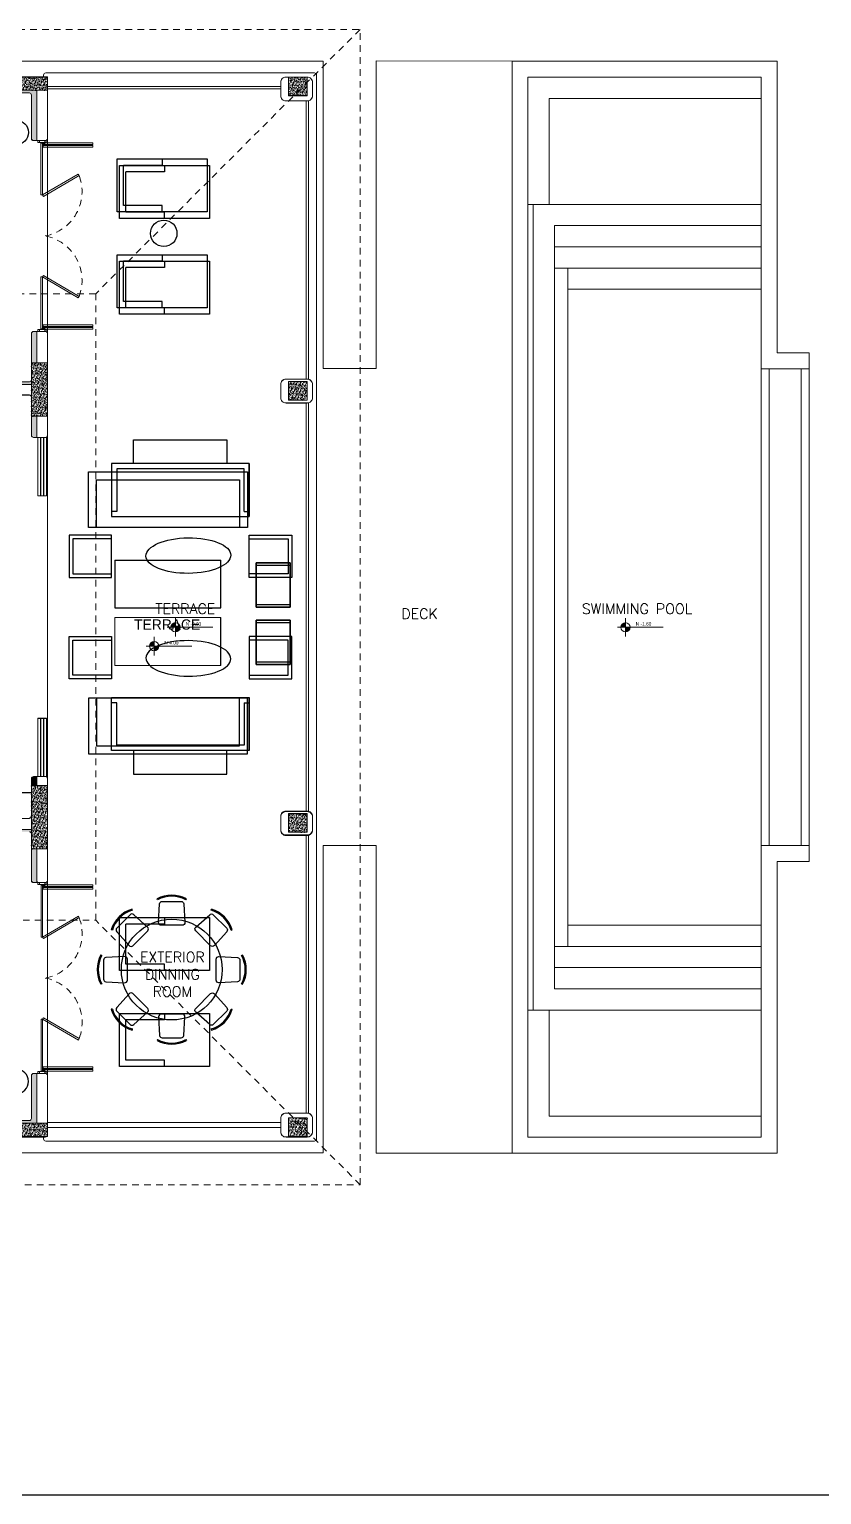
# Model space of a CAD drawing. Header units: metres. Extents: x -232 to 581, y 30 to 789.
# Drawn here: x 238.97 to 253.91, y 374.67 to 402.32 of the extents above; entities that cross this region are included whole.
import ezdxf

# ---------------------------------------------------------------- set-up
doc = ezdxf.new("R2010")
doc.units = ezdxf.units.M
doc.linetypes.add('HIDDEN2', pattern=[0.1875, 0.125, -0.0625])
for name, color, linetype, lineweight in [('01_Mobiliario', 19, 'Continuous', 0), ('A-DOOR', 35, 'Continuous', 5), ('A-WALL', 250, 'Continuous', 20), ('baños', 140, 'Continuous', 0), ('Columnas', 7, 'Continuous', 18), ('muros bajitos', 252, 'Continuous', 5), ('SE-2', 252, 'Continuous', 9), ('textos', 7, 'Continuous', 0)]:
    doc.layers.add(name, color=color, linetype=linetype, lineweight=lineweight)
for name, color, linetype in [('_electricos-Leyenda', 7, 'Continuous'), ('HATCH', 8, 'Continuous'), ('MOBILIARIOS', 252, 'Continuous')]:
    doc.layers.add(name, color=color, linetype=linetype)
doc.layers.add('PISO', color=7, linetype='Continuous', lineweight=5, true_color=0xe6e6e6)
doc.layers.add('Techos 1', color=7, linetype='HIDDEN2', lineweight=9, true_color=0x42391a)
doc.layers.add('pisos', color=253, linetype='Continuous', lineweight=0, transparency=0.1)
doc.layers.add('RELLENO SECCION', color=8, linetype='Continuous', lineweight=0, transparency=0.4)
doc.styles.add('ESC100-2mm', font='arial.ttf', dxfattribs={"height": 0.15})
doc.styles.get("Standard").update_dxf_attribs({"font": 'arial.ttf'})
pattern_1 = [(50, (114.33107, 55.238796), (0.058299094, -0.005100507), [0.006096, -0.067056]), (355, (114.33107, 55.238796), (-0.011277895, 0.06113819), [0.0048768, -0.053644987]), (100.451445, (114.33593, 55.23837), (0.0470212, 0.05603768), [0.005180803, -0.056988878]), (46.1842, (114.33107, 55.25505), (0.086745293, -0.013453545), [0.009144, -0.100584]), (96.63556, (114.3383, 55.25393), (0.07596932, 0.07917636), [0.00777121, -0.085483395]), (351.18415, (114.33107, 55.25505), (0.07596932, 0.07917636), [0.00731519, -0.080467114]), (21, (114.3392, 55.25099), (0.048516605, -0.032724863), [0.006096, -0.067056]), (326, (114.3392, 55.25099), (0.01977665, 0.05894015), [0.0048768, -0.0536448]), (71.451445, (114.34324, 55.24826), (0.068293254, 0.026215286), [0.005180803, -0.05698878]), (37.5, (114.331071, 55.238796), (0.000988353, 0.0270576124), [0, -0.05299456, 0, -0.0544576, 0, -0.053848]), (7.5, (114.33107, 55.238796), (0.021382292, 0.032057784), [0, -0.03104896, 0, -0.05177536, 0, -0.0205232]), (327.5, (114.312946, 55.238796), (0.0433889905, -0.001833198), [0, -0.02032, 0, -0.0633984, 0, -0.0841248]), (317.5, (114.304818, 55.238796), (0.047401338, 0.008136477), [0, -0.026416, 0, -0.04210304, 0, -0.0597408])]
pattern_2 = [(50, (109.59505, -7.243447), (0.058299094, -0.005100507), [0.006096, -0.067056]), (355, (109.59505, -7.24345), (-0.011277895, 0.06113819), [0.0048768, -0.053644987]), (100.451445, (109.59991, -7.24387), (0.0470212, 0.05603768), [0.005180803, -0.056988878]), (46.1842, (109.59505, -7.22719), (0.086745293, -0.013453545), [0.009144, -0.100584]), (96.63556, (109.60228, -7.22831), (0.07596932, 0.07917636), [0.00777121, -0.085483395]), (351.18415, (109.59505, -7.22719), (0.07596932, 0.07917636), [0.00731519, -0.080467114]), (21, (109.60318, -7.231255), (0.048516605, -0.032724863), [0.006096, -0.067056]), (326, (109.60318, -7.231255), (0.01977665, 0.05894015), [0.0048768, -0.0536448]), (71.451445, (109.607223, -7.23398), (0.068293254, 0.026215286), [0.005180803, -0.05698878]), (37.5, (109.595052, -7.243447), (0.000988353, 0.0270576124), [0, -0.05299456, 0, -0.0544576, 0, -0.053848]), (7.5, (109.595052, -7.243447), (0.021382292, 0.032057784), [0, -0.03104896, 0, -0.05177536, 0, -0.0205232]), (327.5, (109.576927, -7.243447), (0.0433889905, -0.001833198), [0, -0.02032, 0, -0.0633984, 0, -0.0841248]), (317.5, (109.5688, -7.243447), (0.047401338, 0.008136477), [0, -0.026416, 0, -0.04210304, 0, -0.0597408])]

# ---------------------------------------------------------------- blocks, each defined once
blk = doc.blocks.new('A$Ca77e88c0')
at = {"layer": 'MOBILIARIOS', "linetype": 'Continuous'}
for p, q in [((0, 1.346), (0.243, 0.761)), ((0.243, 0.76), (0, 1.346))]:
    blk.add_line(p, q, dxfattribs=at)
for points in [[(1.008, 1.422, 0.103931), (0.857, 1.635, 0.481643), (0.668, 1.624, 0.047693), (0.654, 1.599, 0.047693)], [(1.008, 1.422, -0.103931), (1.053, 1.163, -0.481643), (0.912, 1.038, -0.047693), (0.884, 1.046, -0.047693)]]:
    blk.add_lwpolyline(points, format="xyb", dxfattribs=at)
blk.add_circle((0.849, 0.5), 0.23, dxfattribs=at)
for centre, radius, start, end in [((0.1, 1.319), 0.103, 121.9514, 165.0616), ((0.482, 0.53), 0.979, 111.4631, 116.5118), ((0.142, 1.468), 0.0325, 136.3787, 235.7351), ((0.521, 0.874), 0.736, 79.5964, 123.1415), ((0.142, 1.468), 0.0325, 235.6979, 268.7539), ((0.612, 0.667), 0.901, 88.3763, 121.4796), ((0.612, 0.667), 0.901, 88.3763, 121.4796), ((0.587, 0.249), 1.279, 88.4542, 107.9351), ((0.587, 0.249), 1.279, 88.4542, 107.9351), ((0.858, 1.457), 0.248, 153.2165, 169.9182), ((0.858, 1.457), 0.248, 153.2165, 169.9182), ((1.028, 1.543), 0.416, 185.8786, 223.4033), ((1.028, 1.543), 0.416, 185.8786, 223.4033), ((0.643, 1.585), 0.0175, 250.4542, 52.0587), ((0.643, 1.585), 0.0175, 250.4542, 52.0587), ((0.462, 1.187), 0.549, 23.3314, 53.5948), ((0.462, 1.187), 0.549, 23.3314, 53.5948), ((0.456, 1.2), 0.549, 351.575, 21.8384), ((0.456, 1.2), 0.549, 351.575, 21.8384), ((1.108, 1.351), 0.416, 181.7665, 219.2912), ((0.194, 1.672), 0.901, 283.6902, 316.7935), ((0.194, 1.672), 0.901, 283.6902, 316.7935), ((0.277, 1.462), 0.736, 282.0283, 325.5734), ((-0.121, 1.949), 1.279, 297.2347, 316.7156), ((-0.121, 1.949), 1.279, 297.2347, 316.7156), ((0.927, 1.291), 0.248, 235.2516, 251.9533), ((0.927, 1.291), 0.248, 235.2516, 251.9533), ((0.867, 1.048), 0.0175, 353.1111, 154.7156), ((0.867, 1.048), 0.0175, 353.1111, 154.7156), ((0.295, 0.849), 0.103, 240.0914, 283.2016), ((0.005, 1.677), 0.979, 288.6412, 293.6898), ((0.431, 0.774), 0.0325, 169.4347, 268.7911), ((0.431, 0.774), 0.0325, 136.3787, 169.4347), ((0.431, 0.774), 0.0325, 136.3787, 169.4347)]:
    blk.add_arc(centre, radius, start, end, dxfattribs=at)
blk = doc.blocks.new('A$C2f9b60d5')
at = {"layer": 'A-DOOR'}
for p, q in [((0, 0.101), (0.06, 0.101)), ((0, 0.101), (0, 0.001)), ((0.035, 0.001), (0, 0.001)), ((0.035, 0.061), (0.035, 0.001)), ((0.06, 0.061), (0.035, 0.061)), ((0.06, 0.061), (0.06, 0.101)), ((3.6, 0.1), (3.54, 0.1)), ((3.54, 0.06), (3.54, 0.1)), ((3.54, 0.06), (3.565, 0.06)), ((3.565, 0.06), (3.565, 0)), ((3.565, 0), (3.6, 0)), ((3.6, 0.1), (3.6, 0))]:
    blk.add_line(p, q, dxfattribs=at)
for points in [[(0.631, 0.734), (1.025, 0.06), (1.051, 0.076), (0.658, 0.749)], [(2.966, 0.734), (2.572, 0.06), (2.546, 0.075), (2.94, 0.749)], [(0.045, 0.061), (1.025, 0.06), (1.025, 0.03), (0.045, 0.03)], [(3.552, 0.06), (2.572, 0.06), (2.572, 0.03), (3.552, 0.03)]]:
    blk.add_lwpolyline(points, close=True, dxfattribs=at)
at = {"layer": 'A-DOOR', "linetype": 'HIDDEN2'}
for centre, start, end in [((0.96, -0.049), 10.7613, 110.7488), ((2.637, -0.049), 69.2325, 169.2199)]:
    blk.add_arc(centre, 0.854, start, end, dxfattribs=at)
blk = doc.blocks.new('A$C89702949')
at = {"layer": 'HATCH'}
h = blk.add_hatch(dxfattribs=at)
h.set_pattern_fill('AR-CONC', color=256, scale=0.00032)
h.set_pattern_definition(pattern_1)
h.paths.add_polyline_path([(19.75, 19.989), (19.75, 19.739), (20.7, 19.739), (20.95, 19.739), (20.95, 19.989)])
h = blk.add_hatch(dxfattribs=at)
h.set_pattern_fill('AR-CONC', color=256, scale=0.00032)
h.set_pattern_definition(pattern_1)
h.paths.add_polyline_path([(25.5, 19.637), (25.85, 19.637), (25.85, 19.987), (25.5, 19.987)])
h = blk.add_hatch(dxfattribs=at)
h.set_pattern_fill('AR-CONC', color=256, scale=0.00032)
h.set_pattern_definition(pattern_1)
h.paths.add_polyline_path([(20.95, 13.59), (20.65, 13.59), (20.65, 14.594), (20.95, 14.594)])
h = blk.add_hatch(dxfattribs=at)
h.set_pattern_fill('AR-CONC', color=256, scale=0.00032)
h.set_pattern_definition(pattern_1)
h.paths.add_polyline_path([(25.5, 13.895), (25.85, 13.895), (25.85, 14.245), (25.5, 14.245)])
h = blk.add_hatch(dxfattribs=at)
h.set_pattern_fill('AR-CONC', color=256, scale=0.00032)
h.set_pattern_definition(pattern_1)
h.paths.add_polyline_path([(20.95, 5.425), (20.65, 5.425), (20.65, 6.625), (20.95, 6.625)])
h = blk.add_hatch(dxfattribs=at)
h.set_pattern_fill('AR-CONC', color=256, scale=0.00032)
h.set_pattern_definition(pattern_1)
h.paths.add_polyline_path([(25.5, 5.74), (25.85, 5.74), (25.85, 6.09), (25.5, 6.09)])
h = blk.add_hatch(dxfattribs=at)
h.set_pattern_fill('AR-CONC', color=256, scale=0.00032)
h.set_pattern_definition(pattern_1)
h.paths.add_polyline_path([(25.5, 0.002), (25.85, 0.002), (25.85, 0.352), (25.5, 0.352)])
h = blk.add_hatch(dxfattribs=at)
h.set_pattern_fill('AR-CONC', color=256, scale=0.00032)
h.set_pattern_definition(pattern_1)
h.paths.add_polyline_path([(19.95, 0), (19.95, 0.25), (20.7, 0.25), (20.7, 0.25), (20.95, 0.25), (20.95, 0)])
at = {"layer": 'Columnas'}
for points in [[(19.75, 19.989), (20.95, 19.989), (20.95, 19.739), (20.7, 19.739), (20.7, 19.739), (19.75, 19.739)], [(25.5, 19.637), (25.85, 19.637), (25.85, 19.987), (25.5, 19.987)], [(20.95, 13.59), (20.65, 13.59), (20.65, 14.594), (20.95, 14.594)], [(25.5, 13.895), (25.85, 13.895), (25.85, 14.245), (25.5, 14.245)], [(20.95, 5.425), (20.65, 5.425), (20.65, 6.625), (20.95, 6.625)], [(25.5, 5.74), (25.85, 5.74), (25.85, 6.09), (25.5, 6.09)], [(25.5, 0.002), (25.85, 0.002), (25.85, 0.352), (25.5, 0.352)]]:
    blk.add_lwpolyline(points, close=True, dxfattribs=at)
blk.add_lwpolyline([(19.95, 0), (20.95, 0), (20.95, 0.25), (20.7, 0.25), (20.7, 0.25), (19.95, 0.25), (19.95, 0)], dxfattribs=at)
blk = doc.blocks.new('20.03.2026 LN 09 SEGUNDO NIVEL ARQ')
at = {"layer": 'RELLENO SECCION'}
h = blk.add_hatch(color=5, dxfattribs=at)
h.dxf.hatch_style = 1
edge = h.paths.add_edge_path()
edge.add_line((95.046, -42.749), (95.021, -42.749))
edge.add_line((95.021, -42.749), (95.021, -42.759))
edge.add_arc((95.061, -42.759), 0.04, 180, 270)
edge.add_line((95.061, -42.799), (95.906, -42.799))
edge.add_arc((95.906, -42.839), 0.04, 0, 90, ccw=False)
edge.add_line((95.946, -42.839), (95.946, -43.659))
edge.add_arc((95.986, -43.659), 0.04, 180, 270)
edge.add_line((95.986, -43.699), (96.046, -43.699))
edge.add_line((96.046, -43.699), (96.046, -42.749))
edge.add_line((96.046, -42.749), (95.996, -42.749))
edge.add_line((95.996, -42.749), (95.046, -42.749))
h = blk.add_hatch(color=5, dxfattribs=at)
h.dxf.hatch_style = 1
h.paths.add_polyline_path([(96.046, -47.299), (95.986, -47.299, 0.414214), (95.946, -47.339), (95.946, -47.894), (96.046, -47.894)])
h = blk.add_hatch(color=5, dxfattribs=at)
h.dxf.hatch_style = 1
h.paths.add_polyline_path([(95.946, -48.209, -0.414214), (95.906, -48.249), (95.021, -48.249), (95.021, -48.299), (95.946, -48.299)])
h.paths.add_polyline_path([(95.021, -48.249), (93.762, -48.249), (93.762, -48.299), (95.021, -48.299)])
h.paths.add_polyline_path([(93.762, -48.249), (91.821, -48.249), (91.821, -48.299), (93.762, -48.299)])
h.paths.add_polyline_path([(91.821, -48.249), (90.846, -48.249), (90.846, -48.299), (91.821, -48.299)])
h = blk.add_hatch(color=5, dxfattribs=at)
h.dxf.hatch_style = 1
h.paths.add_polyline_path([(96.046, -48.898), (95.946, -48.898), (95.946, -49.259, 0.414214), (95.986, -49.299), (96.046, -49.299)])
h = blk.add_hatch(color=5, dxfattribs=at)
h.dxf.hatch_style = 1
edge = h.paths.add_edge_path()
edge.add_line((96.046, -55.699), (95.986, -55.699))
edge.add_arc((95.986, -55.739), 0.04, 90, 180)
edge.add_line((95.946, -55.739), (95.946, -55.863))
edge.add_line((95.946, -55.863), (96.046, -55.863))
edge.add_line((96.046, -55.863), (96.046, -55.699))
h = blk.add_hatch(color=5, dxfattribs=at)
h.dxf.hatch_style = 1
edge = h.paths.add_edge_path()
edge.add_line((89.696, -56.699), (89.621, -56.699))
edge.add_arc((89.661, -56.698), 0.04, 181.2893, 270)
edge.add_line((89.661, -56.738), (89.696, -56.738))
edge.add_line((89.696, -56.738), (89.696, -56.699))
h.paths.add_polyline_path([(93.762, -56.699), (91.821, -56.699), (91.821, -56.738), (93.762, -56.738)])
h.paths.add_polyline_path([(95.021, -56.699), (93.762, -56.699), (93.762, -56.738), (95.021, -56.738)])
edge = h.paths.add_edge_path()
edge.add_line((95.021, -56.699), (95.021, -56.738))
edge.add_line((95.021, -56.738), (95.906, -56.738))
edge.add_arc((95.906, -56.778), 0.04, 0, 90.0009, ccw=False)
edge.add_line((95.946, -56.778), (95.946, -56.699))
edge.add_line((95.946, -56.699), (95.021, -56.699))
h.paths.add_polyline_path([(91.821, -56.699), (90.846, -56.699), (90.846, -56.738), (91.821, -56.738)])
h = blk.add_hatch(color=5, dxfattribs=at)
h.dxf.hatch_style = 1
edge = h.paths.add_edge_path()
edge.add_line((96.046, -57.063), (95.946, -57.063))
edge.add_line((95.946, -57.063), (95.946, -57.659))
edge.add_arc((95.986, -57.659), 0.04, 180, 270)
edge.add_line((95.986, -57.699), (96.086, -57.699))
edge.add_arc((96.086, -57.659), 0.04, 180, 270, ccw=False)
edge.add_line((96.046, -57.659), (96.046, -57.063))
h = blk.add_hatch(color=5, dxfattribs=at)
h.dxf.hatch_style = 1
edge = h.paths.add_edge_path()
edge.add_arc((95.906, -62.148), 0.04, 270, 360, ccw=False)
edge.add_line((95.906, -62.188), (95.061, -62.188))
edge.add_arc((95.061, -62.228), 0.04, 90, 180)
edge.add_line((95.021, -62.228), (95.021, -62.299))
edge.add_line((95.021, -62.299), (95.246, -62.299))
edge.add_line((95.246, -62.299), (95.246, -62.238))
edge.add_line((95.246, -62.238), (95.996, -62.238))
edge.add_line((95.996, -62.238), (96.046, -62.238))
edge.add_line((96.046, -62.238), (96.046, -61.299))
edge.add_line((96.046, -61.299), (95.986, -61.299))
edge.add_arc((95.986, -61.339), 0.04, 90, 180)
edge.add_line((95.946, -61.339), (95.946, -62.148))
edge = h.paths.add_edge_path()
edge.add_arc((91.781, -62.228), 0.04, 360, 450)
edge.add_line((91.781, -62.188), (91.396, -62.188))
edge.add_line((91.396, -62.188), (91.396, -62.299))
edge.add_line((91.396, -62.299), (91.821, -62.299))
edge.add_line((91.821, -62.299), (91.821, -62.228))
at = {"layer": 'textos', "transparency": 33554534}
h = blk.add_hatch(color=5, dxfattribs=at)
h.dxf.hatch_style = 1
h.paths.add_polyline_path([(98.26, -53.149, 0.414214), (98.174, -53.236), (98.26, -53.236)])
h.paths.add_polyline_path([(98.347, -53.236), (98.26, -53.236), (98.26, -53.322, 0.414214)])
at = {"layer": '01_Mobiliario', "color": 5}
for p, q in [((97.52, -52.699), (99.52, -52.699)), ((97.52, -52.699), (97.52, -53.599)), ((97.52, -53.599), (99.52, -53.599))]:
    blk.add_line(p, q, dxfattribs=at)
at = {"layer": 'A-DOOR', "color": 5}
for points in [[(96.066, -49.299), (96.116, -49.299), (96.116, -50.399), (96.066, -50.399)], [(96.121, -49.299), (96.171, -49.299), (96.171, -50.399), (96.121, -50.399)], [(96.179, -49.299), (96.229, -49.299), (96.229, -50.399), (96.179, -50.399)], [(96.066, -55.699), (96.116, -55.699), (96.116, -54.599), (96.066, -54.599)], [(96.121, -55.699), (96.171, -55.699), (96.171, -54.599), (96.121, -54.599)], [(96.179, -55.699), (96.229, -55.699), (96.229, -54.599), (96.179, -54.599)]]:
    blk.add_lwpolyline(points, close=True, dxfattribs=at)
at = {"layer": 'A-WALL', "color": 5}
for p, q in [((95.061, -42.499), (96.206, -42.499)), ((95.061, -42.499), (96.206, -42.499)), ((96.246, -42.539), (96.246, -43.659)), ((95.946, -43.659), (95.946, -42.839)), ((96.046, -42.749), (96.046, -43.699)), ((95.986, -43.699), (96.206, -43.699)), ((96.206, -43.699), (96.086, -43.699)), ((96.116, -43.699), (96.176, -43.699)), ((95.946, -47.894), (95.946, -47.339)), ((95.986, -47.299), (96.206, -47.299)), ((96.046, -47.299), (96.046, -47.894)), ((96.086, -47.299), (96.206, -47.299)), ((96.246, -47.339), (96.246, -49.259)), ((90.846, -48.249), (95.906, -48.249)), ((90.846, -48.299), (95.946, -48.299)), ((89.986, -48.499), (95.906, -48.499)), ((95.946, -48.898), (95.946, -49.259)), ((96.046, -48.898), (96.046, -49.299)), ((95.986, -49.299), (96.206, -49.299)), ((95.946, -55.863), (95.946, -55.739)), ((96.046, -55.863), (96.046, -55.699)), ((96.246, -55.739), (96.246, -57.659)), ((95.946, -56.699), (90.846, -56.699)), ((95.946, -57.063), (95.946, -57.659)), ((96.046, -57.659), (96.046, -57.063)), ((95.986, -57.699), (96.206, -57.699)), ((96.086, -57.699), (96.206, -57.699)), ((95.946, -61.339), (95.946, -62.148)), ((95.986, -61.299), (96.206, -61.299)), ((96.046, -62.238), (96.046, -61.299)), ((96.246, -62.459), (96.246, -61.339)), ((96.206, -62.499), (95.061, -62.499))]:
    blk.add_line(p, q, dxfattribs=at)
at = {"layer": 'A-WALL', "color": 5, "transparency": 33554684}
for p, q in [((91.781, -42.799), (95.906, -42.799)), ((95.986, -55.699), (96.206, -55.699))]:
    blk.add_line(p, q, dxfattribs=at)
at = {"layer": 'A-WALL', "color": 5}
for points in [[(101.146, -42.499), (100.746, -42.499, 0.414214), (100.646, -42.599), (100.646, -42.849, 0.414214), (100.746, -42.949), (101.146, -42.949, 0.414214), (101.246, -42.849), (101.246, -42.599, 0.414214)], [(101.146, -48.199), (100.746, -48.199, 0.414214), (100.646, -48.299), (100.646, -48.549, 0.414214), (100.746, -48.649), (101.146, -48.649, 0.414214), (101.246, -48.549), (101.246, -48.299, 0.414214)], [(101.146, -56.798), (100.746, -56.798, -0.414214), (100.646, -56.698), (100.646, -56.448, -0.414214), (100.746, -56.348), (101.146, -56.348, -0.414214), (101.246, -56.448), (101.246, -56.698, -0.414214)], [(101.146, -62.499), (100.746, -62.499, -0.414214), (100.646, -62.399), (100.646, -62.149, -0.414214), (100.746, -62.049), (101.146, -62.049, -0.414214), (101.246, -62.149), (101.246, -62.399, -0.414214)]]:
    blk.add_lwpolyline(points, format="xyb", close=True, dxfattribs=at)
blk.add_lwpolyline([(95.061, -62.188), (95.906, -62.188)], dxfattribs=at)
blk.add_lwpolyline([(95.906, -62.188, 0.414214), (95.946, -62.148)], format="xyb", dxfattribs=at)
for centre, radius, start, end in [((95.906, -42.839), 0.04, 0, 90), ((95.986, -43.659), 0.04, 180, 270), ((96.206, -43.659), 0.04, 270, 0), ((95.986, -47.339), 0.04, 90, 180), ((96.206, -47.339), 0.04, 360, 90), ((95.906, -48.209), 0.04, 270, 360), ((95.906, -48.539), 0.04, 0, 90), ((95.986, -49.259), 0.04, 180, 270), ((96.206, -49.259), 0.04, 270, 360), ((95.986, -55.739), 0.04, 90, 180), ((96.206, -55.739), 0.04, 0, 90), ((95.876, -56.418), 0.07, 270, 0), ((95.906, -56.778), 0.04, 360, 90.0048), ((95.986, -57.659), 0.04, 180, 270), ((96.086, -57.659), 0.04, 180, 270), ((96.206, -57.659), 0.04, 270, 0), ((95.986, -61.339), 0.04, 90, 180), ((96.206, -61.339), 0.04, 0, 90), ((96.206, -62.459), 0.04, 270, 0)]:
    blk.add_arc(centre, radius, start, end, dxfattribs=at)
at = {"layer": 'MOBILIARIOS', "color": 5}
for p, q in [((97.606, -45.166), (97.606, -44.166)), ((97.606, -44.166), (99.306, -44.166)), ((98.456, -44.166), (98.456, -44.286)), ((99.306, -44.166), (99.306, -45.166)), ((97.726, -45.046), (97.726, -44.286)), ((98.456, -44.286), (97.726, -44.286)), ((98.456, -45.046), (97.726, -45.046)), ((98.456, -45.166), (98.456, -45.046)), ((99.306, -45.166), (97.606, -45.166)), ((97.606, -46.974), (97.606, -45.974)), ((97.606, -45.974), (99.306, -45.974)), ((97.726, -46.854), (97.726, -46.094)), ((98.456, -46.094), (97.726, -46.094)), ((98.456, -45.974), (98.456, -46.094)), ((99.306, -45.974), (99.306, -46.974)), ((99.306, -46.974), (97.606, -46.974)), ((98.456, -46.854), (97.726, -46.854)), ((98.456, -46.974), (98.456, -46.854)), ((97.02, -50.996), (97.02, -49.946)), ((97.02, -49.946), (100.02, -49.946)), ((100.02, -49.946), (100.02, -50.996)), ((97.17, -50.996), (97.17, -50.096)), ((97.17, -50.096), (99.87, -50.096)), ((99.87, -50.096), (99.87, -50.996)), ((100.02, -50.996), (97.02, -50.996)), ((97.52, -51.614), (99.52, -51.614)), ((97.52, -51.614), (97.52, -52.514)), ((99.52, -52.514), (99.52, -51.614)), ((100.186, -51.663), (100.186, -52.493)), ((100.826, -51.663), (100.186, -51.663)), ((100.186, -51.663), (100.186, -52.493)), ((100.826, -52.498), (100.826, -51.668)), ((100.826, -52.498), (100.826, -51.668)), ((100.826, -51.713), (100.185, -51.713)), ((97.52, -52.514), (99.52, -52.514)), ((100.186, -52.448), (100.826, -52.448)), ((100.186, -52.498), (100.826, -52.498)), ((99.52, -53.599), (99.52, -52.699)), ((100.826, -52.797), (100.185, -52.797)), ((100.826, -52.747), (100.186, -52.747)), ((100.186, -52.747), (100.186, -53.577)), ((100.826, -53.583), (100.826, -52.753)), ((100.186, -53.532), (100.826, -53.533)), ((100.186, -53.583), (100.826, -53.583)), ((100.02, -54.217), (97.02, -54.217)), ((97.02, -54.217), (97.02, -55.267)), ((97.17, -54.217), (97.17, -55.117)), ((99.87, -55.117), (99.87, -54.217)), ((100.02, -55.267), (100.02, -54.217)), ((97.02, -55.267), (100.02, -55.267)), ((97.17, -55.117), (99.87, -55.117)), ((89.946, -55.999), (95.946, -55.999)), ((97.606, -59.359), (97.606, -58.359)), ((97.606, -58.359), (99.306, -58.359)), ((97.726, -59.239), (97.726, -58.479)), ((98.456, -58.479), (97.726, -58.479)), ((98.456, -58.359), (98.456, -58.479)), ((99.306, -58.359), (99.306, -59.359)), ((99.306, -59.359), (97.606, -59.359)), ((98.456, -59.239), (97.726, -59.239)), ((98.456, -59.359), (98.456, -59.239)), ((97.606, -61.166), (97.606, -60.166)), ((97.606, -60.166), (99.306, -60.166)), ((98.456, -60.166), (98.456, -60.286)), ((99.306, -60.166), (99.306, -61.166)), ((97.726, -61.046), (97.726, -60.286)), ((98.456, -60.286), (97.726, -60.286)), ((98.456, -61.046), (97.726, -61.046)), ((98.456, -61.166), (98.456, -61.046)), ((99.306, -61.166), (97.606, -61.166))]:
    blk.add_line(p, q, dxfattribs=at)
for points in [[(100.186, -51.663), (100.826, -51.663), (100.826, -52.498), (100.186, -52.498)], [(100.186, -52.747), (100.826, -52.747), (100.826, -53.583), (100.186, -53.583)]]:
    blk.add_lwpolyline(points, close=True, dxfattribs=at)
at = {"layer": 'muros bajitos', "color": 5}
for p, q in [((100.646, -42.676), (96.246, -42.676)), ((100.646, -42.724), (96.246, -42.724)), ((101.123, -42.949), (101.123, -48.199)), ((101.173, -42.945), (101.173, -48.202)), ((101.123, -48.649), (101.123, -56.348)), ((101.173, -48.645), (101.173, -56.351)), ((101.123, -56.798), (101.123, -62.049)), ((101.173, -56.794), (101.173, -62.052)), ((100.646, -62.221), (96.246, -62.221)), ((100.646, -62.321), (96.246, -62.321))]:
    blk.add_line(p, q, dxfattribs=at)
at = {"layer": 'PISO', "color": 5}
for p, q in [((96.176, -42.499), (96.176, -42.462)), ((96.216, -42.422), (101.281, -42.422)), ((101.321, -42.462), (101.321, -62.535)), ((96.246, -43.659), (96.246, -47.339)), ((96.246, -49.259), (96.246, -55.739)), ((96.246, -61.361), (96.246, -57.636)), ((96.176, -62.499), (96.176, -62.535)), ((96.216, -62.575), (101.281, -62.575))]:
    blk.add_line(p, q, dxfattribs=at)
for centre, start, end in [((96.216, -42.462), 90, 180), ((101.281, -42.462), 0, 90), ((96.216, -62.535), 180, 270), ((101.281, -62.535), 270, 0)]:
    blk.add_arc(centre, 0.04, start, end, dxfattribs=at)
at = {"layer": 'Techos 1', "color": 5}
for p, q in [((74.096, -41.599), (102.146, -41.599)), ((102.146, -41.599), (97.157, -46.588)), ((102.146, -63.399), (102.146, -41.599)), ((102.146, -63.399), (97.157, -58.409)), ((76.696, -63.399), (102.146, -63.399))]:
    blk.add_line(p, q, dxfattribs=at)
blk.add_lwpolyline([(97.157, -46.588), (93.762, -46.588), (93.762, -58.409), (97.157, -58.409)], close=True, dxfattribs=at)
at = {"layer": 'textos', "color": 5}
for p, q in [((98.26, -53.062), (98.26, -53.41)), ((98.106, -53.236), (98.967, -53.236))]:
    blk.add_line(p, q, dxfattribs=at)
blk.add_circle((98.26, -53.236), 0.0865, dxfattribs=at)
at = {"color": 5}
blk.add_blockref('A$C89702949', (75.296, -62.488), dxfattribs=at)
at = {"color": 5, "rotation": 270}
blk.add_blockref('A$C2f9b60d5', (96.095, -43.699), dxfattribs=at)
at = {"color": 5, "xscale": -1, "rotation": 270}
blk.add_blockref('A$C2f9b60d5', (96.096, -61.299), dxfattribs=at)
at = {"layer": 'MOBILIARIOS', "color": 5, "rotation": 56.16031382123446}
blk.add_blockref('A$Ca77e88c0', (95.603, -44.528), dxfattribs=at)
at = {"layer": 'MOBILIARIOS', "color": 5, "xscale": -0.9999999999999998, "rotation": 123.8396861787655}
blk.add_blockref('A$Ca77e88c0', (95.603, -60.466), dxfattribs=at)
at = {"layer": 'baños', "color": 5, "linetype": 'Continuous', "flags": 8}
for tag, p in [('MATERIAL', (83.781, -42.918, 0)), ('PRODUCT', (83.781, -42.918, 0)), ('TRADENAME', (83.781, -42.918, 0)), ('MODELNUMBER', (83.781, -42.918, 0)), ('MATERIAL', (84.956, -42.918, 0)), ('PRODUCT', (84.956, -42.918, 0)), ('TRADENAME', (84.956, -42.918, 0)), ('MODELNUMBER', (84.956, -42.918, 0))]:
    blk.add_attdef(tag, p, '', height=0.0000254, rotation=180.0001, dxfattribs=at)
at = {"layer": 'baños', "color": 5, "linetype": 'Continuous'}
for tag, p, rotation in [('MATERIAL', (85.891, -56.993), 180.0001), ('PRODUCT', (85.891, -56.993), 180.0001), ('TRADENAME', (85.891, -56.993), 180.0001), ('MODELNUMBER', (85.891, -56.993), 180.0001), ('MODELNUMBER', (86.601, -56.993), 179.9999), ('MATERIAL', (86.601, -56.993), 179.9999), ('PRODUCT', (86.601, -56.993), 179.9999), ('TRADENAME', (86.601, -56.993), 179.9999)]:
    blk.add_attdef(tag, p, '', height=0.0000254, rotation=rotation, dxfattribs=at)
at = {"layer": 'textos', "color": 5, "insert": (96.802, -52.929), "char_height": 0.195, "width": 3.40488, "attachment_point": 7}
blk.add_mtext('\\pxqc;{\\fChampagne & Limousines|b0|i0|c0|p34;TERRACE }', dxfattribs=at)
at = {"layer": 'textos', "color": 5, "insert": (98.453, -53.14), "char_height": 0.065, "attachment_point": 1, "style": 'ESC100-2mm'}
blk.add_mtext_dynamic_manual_height_columns('{\\Ftxt|c0;N 4.00}', width=2.21694, gutter_width=0.5, heights=[0], dxfattribs=at)
blk = doc.blocks.new('A$C19a6c55b')
at = {"layer": 'A-DOOR'}
for points in [[(0, 3.563), (0.155, 3.563), (0.155, 3.6), (0, 3.6)], [(0.101, 3.525), (1.036, 3.525), (1.036, 3.555), (0.101, 3.555)], [(0.101, 3.477), (1.036, 3.477), (1.036, 3.508), (0.101, 3.508)], [(0, 0.037), (0.155, 0.037), (0.155, 0), (0, 0)], [(0.101, 0.123), (1.036, 0.123), (1.036, 0.092), (0.101, 0.092)], [(0.101, 0.075), (1.036, 0.075), (1.036, 0.045), (0.101, 0.045)]]:
    blk.add_lwpolyline(points, close=True, dxfattribs=at)
blk = doc.blocks.new('20.03.2026 LN 09 PRIMER NIVEL ARQ')
at = {"layer": 'HATCH'}
h = blk.add_hatch(dxfattribs=at)
h.set_pattern_fill('AR-CONC', color=1, scale=0.00032)
h.set_pattern_definition(pattern_2)
h.paths.add_polyline_path([(15.014, -42.493), (15.014, -42.743), (15.964, -42.743), (16.214, -42.743), (16.214, -42.493)])
h = blk.add_hatch(dxfattribs=at)
h.set_pattern_fill('AR-CONC', color=1, scale=0.00032)
h.set_pattern_definition(pattern_2)
h.paths.add_polyline_path([(20.764, -42.845), (21.114, -42.845), (21.114, -42.495), (20.764, -42.495)])
h = blk.add_hatch(dxfattribs=at)
h.set_pattern_fill('AR-CONC', color=1, scale=0.00032)
h.set_pattern_definition(pattern_2)
h.paths.add_polyline_path([(16.214, -48.893), (15.914, -48.893), (15.914, -47.888), (16.214, -47.888)])
h = blk.add_hatch(dxfattribs=at)
h.set_pattern_fill('AR-CONC', color=1, scale=0.00032)
h.set_pattern_definition(pattern_2)
h.paths.add_polyline_path([(20.764, -48.588), (21.114, -48.588), (21.114, -48.238), (20.764, -48.238)])
h = blk.add_hatch(dxfattribs=at)
h.set_pattern_fill('AR-CONC', color=1, scale=0.00032)
h.set_pattern_definition(pattern_2)
h.paths.add_polyline_path([(16.214, -57.057), (15.914, -57.057), (15.914, -55.858), (16.214, -55.858)])
h = blk.add_hatch(dxfattribs=at)
h.set_pattern_fill('AR-CONC', color=1, scale=0.00032)
h.set_pattern_definition(pattern_2)
h.paths.add_polyline_path([(20.764, -56.742), (21.114, -56.742), (21.114, -56.392), (20.764, -56.392)])
h = blk.add_hatch(dxfattribs=at)
h.set_pattern_fill('AR-CONC', color=1, scale=0.00032)
h.set_pattern_definition(pattern_2)
h.paths.add_polyline_path([(20.764, -62.48), (21.114, -62.48), (21.114, -62.13), (20.764, -62.13)])
h = blk.add_hatch(dxfattribs=at)
h.set_pattern_fill('AR-CONC', color=1, scale=0.00032)
h.set_pattern_definition(pattern_2)
h.paths.add_polyline_path([(15.214, -62.482), (15.214, -62.232), (15.964, -62.232), (15.964, -62.232), (16.214, -62.232), (16.214, -62.482)])
at = {"layer": 'RELLENO SECCION'}
h = blk.add_hatch(color=1, dxfattribs=at)
h.dxf.hatch_style = 1
edge = h.paths.add_edge_path()
edge.add_line((15.014, -42.743), (14.989, -42.743))
edge.add_line((14.989, -42.743), (14.989, -42.753))
edge.add_arc((15.029, -42.753), 0.04, 180, 270)
edge.add_line((15.029, -42.793), (15.874, -42.793))
edge.add_arc((15.874, -42.833), 0.04, 0, 90, ccw=False)
edge.add_line((15.914, -42.833), (15.914, -43.653))
edge.add_arc((15.954, -43.653), 0.04, 180, 270)
edge.add_line((15.954, -43.693), (16.014, -43.693))
edge.add_line((16.014, -43.693), (16.014, -42.743))
edge.add_line((16.014, -42.743), (15.964, -42.743))
edge.add_line((15.964, -42.743), (15.014, -42.743))
h = blk.add_hatch(color=1, dxfattribs=at)
h.dxf.hatch_style = 1
h.paths.add_polyline_path([(15.914, -47.888), (16.014, -47.888), (16.014, -47.293), (15.954, -47.293, 0.414214), (15.914, -47.333)])
h = blk.add_hatch(color=1, dxfattribs=at)
h.dxf.hatch_style = 1
h.paths.add_polyline_path([(14.979, -48.243, 0.414214), (14.939, -48.283), (14.939, -48.293), (15.914, -48.293), (15.914, -48.203, -0.414214), (15.874, -48.243)])
h = blk.add_hatch(color=1, dxfattribs=at)
h.dxf.hatch_style = 1
h.paths.add_polyline_path([(16.014, -48.893), (15.914, -48.893), (15.914, -49.253, 0.414214), (15.954, -49.293), (16.014, -49.293)])
h = blk.add_hatch(color=1, dxfattribs=at)
h.dxf.hatch_style = 1
h.paths.add_polyline_path([(15.914, -55.858), (16.014, -55.858), (16.014, -55.693), (15.954, -55.693, 0.414214), (15.914, -55.733)])
h = blk.add_hatch(color=1, dxfattribs=at)
h.dxf.hatch_style = 1
edge = h.paths.add_edge_path()
edge.add_arc((15.874, -56.772), 0.04, 0, 89.8695)
edge.add_line((15.874, -56.732), (14.979, -56.732))
edge.add_arc((14.979, -56.692), 0.04, 181.2771, 269.8888, ccw=False)
edge.add_line((14.939, -56.693), (15.914, -56.693))
edge.add_line((15.914, -56.693), (15.914, -56.772))
h = blk.add_hatch(color=1, dxfattribs=at)
h.dxf.hatch_style = 1
h.paths.add_polyline_path([(16.014, -57.057), (15.914, -57.057), (15.914, -57.653, 0.414214), (15.954, -57.693), (16.014, -57.693)])
h = blk.add_hatch(color=1, dxfattribs=at)
h.dxf.hatch_style = 1
edge = h.paths.add_edge_path()
edge.add_arc((15.874, -62.142), 0.04, 270, 360, ccw=False)
edge.add_line((15.874, -62.182), (15.029, -62.182))
edge.add_arc((15.029, -62.222), 0.04, 90, 180)
edge.add_line((14.989, -62.222), (14.989, -62.293))
edge.add_line((14.989, -62.293), (15.214, -62.293))
edge.add_line((15.214, -62.293), (15.214, -62.232))
edge.add_line((15.214, -62.232), (15.964, -62.232))
edge.add_line((15.964, -62.232), (16.014, -62.232))
edge.add_line((16.014, -62.232), (16.014, -61.293))
edge.add_line((16.014, -61.293), (15.954, -61.293))
edge.add_arc((15.954, -61.333), 0.04, 90, 180)
edge.add_line((15.914, -61.333), (15.914, -62.142))
edge = h.paths.add_edge_path()
edge.add_arc((11.749, -62.222), 0.04, 360, 450)
edge.add_line((11.749, -62.182), (11.364, -62.182))
edge.add_line((11.364, -62.182), (11.364, -62.293))
edge.add_line((11.364, -62.293), (11.789, -62.293))
edge.add_line((11.789, -62.293), (11.789, -62.222))
at = {"layer": 'textos', "transparency": 33554534}
h = blk.add_hatch(color=1, dxfattribs=at)
h.dxf.hatch_style = 1
h.paths.add_polyline_path([(18.629, -52.788, 0.414214), (18.542, -52.875), (18.629, -52.875)])
h.paths.add_polyline_path([(18.715, -52.875), (18.629, -52.875), (18.629, -52.961, 0.414214)])
h = blk.add_hatch(color=1, dxfattribs=at)
h.dxf.hatch_style = 1
h.paths.add_polyline_path([(27.116, -52.788, 0.414214), (27.029, -52.875), (27.116, -52.875)])
h.paths.add_polyline_path([(27.202, -52.875), (27.116, -52.875), (27.116, -52.961, 0.414214)])
at = {"layer": 'A-DOOR', "color": 1}
for points in [[(16.034, -49.293), (16.084, -49.293), (16.084, -50.393), (16.034, -50.393)], [(16.089, -49.293), (16.139, -49.293), (16.139, -50.393), (16.089, -50.393)], [(16.147, -49.293), (16.197, -49.293), (16.197, -50.393), (16.147, -50.393)], [(16.034, -55.693), (16.084, -55.693), (16.084, -54.593), (16.034, -54.593)], [(16.089, -55.693), (16.139, -55.693), (16.139, -54.593), (16.089, -54.593)], [(16.147, -55.693), (16.197, -55.693), (16.197, -54.593), (16.147, -54.593)]]:
    blk.add_lwpolyline(points, close=True, dxfattribs=at)
at = {"layer": 'A-WALL', "color": 1}
for p, q in [((15.029, -42.493), (16.144, -42.493)), ((16.214, -42.563), (16.214, -43.653)), ((15.914, -43.653), (15.914, -42.833)), ((16.014, -42.743), (16.014, -43.693)), ((15.954, -43.693), (16.174, -43.693)), ((15.914, -47.888), (15.914, -47.333)), ((15.954, -47.293), (16.174, -47.293)), ((16.014, -47.293), (16.014, -47.888)), ((16.214, -47.333), (16.214, -48.543)), ((14.939, -48.293), (15.914, -48.293)), ((14.979, -48.243), (15.874, -48.243)), ((15.874, -48.493), (14.979, -48.493)), ((16.214, -48.543), (16.214, -49.253)), ((15.914, -48.893), (15.914, -49.253)), ((16.014, -48.893), (16.014, -49.293)), ((15.954, -49.293), (16.174, -49.293)), ((15.914, -55.858), (15.914, -55.733)), ((15.954, -55.693), (16.174, -55.693)), ((16.014, -55.693), (16.014, -55.858)), ((16.214, -55.733), (16.214, -56.443)), ((15.874, -56.482), (14.979, -56.482)), ((16.214, -56.443), (16.214, -57.653)), ((14.939, -56.693), (15.914, -56.693)), ((15.914, -57.057), (15.914, -57.653)), ((16.014, -57.057), (16.014, -57.693)), ((15.954, -57.693), (16.174, -57.693)), ((16.054, -57.693), (16.174, -57.693)), ((15.914, -61.333), (15.914, -62.142))]:
    blk.add_line(p, q, dxfattribs=at)
at = {"layer": 'A-WALL', "color": 1, "transparency": 33554684}
for p, q in [((15.029, -42.793), (15.874, -42.793)), ((16.054, -55.693), (16.174, -55.693)), ((16.084, -55.693), (16.144, -55.693))]:
    blk.add_line(p, q, dxfattribs=at)
at = {"layer": 'A-WALL', "color": 1}
for points in [[(21.114, -42.495), (20.714, -42.495, 0.414214), (20.614, -42.595), (20.614, -42.845, 0.414214), (20.714, -42.945), (21.114, -42.945, 0.414214), (21.214, -42.845), (21.214, -42.595, 0.414214)], [(21.114, -48.193), (20.714, -48.193, 0.414214), (20.614, -48.293), (20.614, -48.543, 0.414214), (20.714, -48.643), (21.114, -48.643, 0.414214), (21.214, -48.543), (21.214, -48.293, 0.414214)], [(21.114, -56.353), (20.714, -56.353, 0.414214), (20.614, -56.453), (20.614, -56.703, 0.414214), (20.714, -56.803), (21.114, -56.803, 0.414214), (21.214, -56.703), (21.214, -56.453, 0.414214)], [(21.114, -62.041), (20.714, -62.041, 0.414214), (20.614, -62.141), (20.614, -62.391, 0.414214), (20.714, -62.491), (21.114, -62.491, 0.414214), (21.214, -62.391), (21.214, -62.141, 0.414214)]]:
    blk.add_lwpolyline(points, format="xyb", close=True, dxfattribs=at)
for points in [[(15.954, -61.293), (16.174, -61.293, -0.414214), (16.214, -61.333), (16.214, -62.453, -0.414214), (16.174, -62.493), (15.029, -62.493, -0.414214), (14.989, -62.453)], [(15.874, -62.182, 0.414214), (15.914, -62.142), (15.914, -62.121)]]:
    blk.add_lwpolyline(points, format="xyb", dxfattribs=at)
for points in [[(16.014, -62.232), (16.014, -61.293)], [(15.029, -62.182), (15.874, -62.182)]]:
    blk.add_lwpolyline(points, dxfattribs=at)
for centre, start, end in [((15.874, -42.833), 0, 90), ((15.954, -43.653), 180, 270), ((16.174, -43.653), 270, 0), ((15.954, -47.333), 90, 180), ((16.174, -47.333), 0, 90), ((15.874, -48.203), 270, 360), ((15.874, -48.533), 360, 90), ((15.954, -49.253), 180, 270), ((16.174, -49.253), 270, 0), ((15.954, -55.733), 90, 180), ((16.174, -55.733), 0, 90), ((15.874, -56.442), 270.0048, 0), ((15.874, -56.772), 360, 90.0048), ((15.954, -57.653), 180, 270), ((16.174, -57.653), 270, 0), ((15.954, -61.333), 90, 180)]:
    blk.add_arc(centre, 0.04, start, end, dxfattribs=at)
at = {"layer": 'Columnas', "color": 1}
for points in [[(15.014, -42.493), (16.214, -42.493), (16.214, -42.743), (15.964, -42.743), (15.964, -42.743), (15.014, -42.743)], [(20.764, -42.845), (21.114, -42.845), (21.114, -42.495), (20.764, -42.495)], [(16.214, -48.893), (15.914, -48.893), (15.914, -47.888), (16.214, -47.888)], [(20.764, -48.588), (21.114, -48.588), (21.114, -48.238), (20.764, -48.238)], [(16.214, -57.057), (15.914, -57.057), (15.914, -55.858), (16.214, -55.858)], [(20.764, -56.742), (21.114, -56.742), (21.114, -56.392), (20.764, -56.392)], [(20.764, -62.48), (21.114, -62.48), (21.114, -62.13), (20.764, -62.13)]]:
    blk.add_lwpolyline(points, close=True, dxfattribs=at)
blk.add_lwpolyline([(15.214, -62.482), (16.214, -62.482), (16.214, -62.232), (15.964, -62.232), (15.964, -62.232), (15.214, -62.232), (15.214, -62.482)], dxfattribs=at)
at = {"layer": 'MOBILIARIOS', "color": 1, "transparency": 33554684}
for p, q in [((17.529, -45.04), (17.529, -44.04)), ((17.529, -44.04), (19.229, -44.04)), ((17.649, -44.92), (17.649, -44.16)), ((18.379, -44.16), (17.649, -44.16)), ((18.379, -44.04), (18.379, -44.16)), ((19.229, -44.04), (19.229, -45.04)), ((19.229, -45.04), (17.529, -45.04)), ((18.379, -44.92), (17.649, -44.92)), ((18.379, -45.04), (18.379, -44.92)), ((17.529, -46.847), (17.529, -45.847)), ((17.529, -45.847), (19.229, -45.847)), ((18.379, -45.847), (18.379, -45.967)), ((19.229, -45.847), (19.229, -46.847)), ((17.649, -46.727), (17.649, -45.967)), ((18.379, -45.967), (17.649, -45.967)), ((19.229, -46.847), (17.529, -46.847)), ((18.379, -46.727), (17.649, -46.727)), ((18.379, -46.847), (18.379, -46.727))]:
    blk.add_line(p, q, dxfattribs=at)
at = {"layer": 'MOBILIARIOS', "color": 1, "lineweight": -2}
for p, q in [((20.022, -49.788), (17.422, -49.788)), ((17.422, -49.788), (17.422, -50.788)), ((19.922, -49.888), (17.522, -49.888)), ((17.522, -49.888), (17.522, -50.688)), ((19.922, -50.688), (19.922, -49.888)), ((20.022, -50.788), (20.022, -49.788)), ((20.022, -49.788), (20.022, -50.788)), ((17.522, -50.688), (17.422, -50.688)), ((17.422, -50.788), (20.022, -50.788)), ((19.922, -50.688), (20.022, -50.688)), ((17.422, -54.198), (20.022, -54.198)), ((17.422, -55.198), (17.422, -54.198)), ((17.522, -54.298), (17.422, -54.298)), ((17.522, -55.098), (17.522, -54.298)), ((19.922, -54.298), (19.922, -55.098)), ((19.922, -54.298), (20.022, -54.298)), ((20.022, -54.198), (20.022, -55.198)), ((20.022, -55.198), (20.022, -54.198)), ((20.022, -55.198), (17.422, -55.198)), ((19.922, -55.098), (17.522, -55.098))]:
    blk.add_line(p, q, dxfattribs=at)
at = {"layer": 'MOBILIARIOS', "color": 1}
for p, q in [((16.692, -51.209), (16.692, -51.869)), ((17.422, -51.209), (16.692, -51.209)), ((20.022, -51.209), (20.752, -51.209)), ((20.752, -51.209), (20.752, -51.869)), ((16.692, -51.869), (17.422, -51.869)), ((20.752, -51.869), (20.022, -51.869)), ((16.692, -53.777), (16.692, -53.117)), ((16.692, -53.117), (17.422, -53.117)), ((20.752, -53.117), (20.022, -53.117)), ((20.752, -53.777), (20.752, -53.117)), ((17.422, -53.777), (16.692, -53.777)), ((20.022, -53.777), (20.752, -53.777)), ((18.293, -58.019), (18.283, -58.001)), ((18.825, -58.019), (18.835, -58.001)), ((17.816, -58.216), (17.811, -58.197)), ((19.302, -58.216), (19.307, -58.197)), ((17.44, -58.593), (17.42, -58.587)), ((19.678, -58.593), (19.698, -58.587)), ((17.242, -59.069), (17.225, -59.059)), ((19.876, -59.069), (19.893, -59.059)), ((17.242, -59.602), (17.225, -59.611)), ((19.876, -59.602), (19.893, -59.611)), ((17.44, -60.078), (17.42, -60.083)), ((19.678, -60.078), (19.698, -60.083)), ((17.816, -60.455), (17.811, -60.474)), ((19.302, -60.455), (19.307, -60.474)), ((18.293, -60.652), (18.283, -60.669)), ((18.825, -60.652), (18.835, -60.669))]:
    blk.add_line(p, q, dxfattribs=at)
for points in [[(17.838, -49.338), (19.596, -49.338), (19.596, -49.788), (17.838, -49.788)], [(16.622, -51.939), (17.422, -51.939), (17.422, -51.139), (16.622, -51.139)], [(20.822, -51.939), (20.022, -51.939), (20.022, -51.139), (20.822, -51.139)], [(16.622, -53.047), (17.422, -53.047), (17.422, -53.847), (16.622, -53.847)], [(20.822, -53.047), (20.022, -53.047), (20.022, -53.847), (20.822, -53.847)], [(17.838, -55.648), (19.596, -55.648), (19.596, -55.198), (17.838, -55.198)]]:
    blk.add_lwpolyline(points, close=True, dxfattribs=at)
for points in [[(18.381, -58.048), (18.737, -58.048, -0.39805), (18.787, -58.095), (18.806, -58.445, -0.430564), (18.756, -58.498), (18.362, -58.498, -0.430564), (18.312, -58.445), (18.331, -58.095, -0.39805)], [(17.775, -58.299), (17.523, -58.551, 0.39805), (17.521, -58.619), (17.755, -58.881, 0.430564), (17.828, -58.883), (18.106, -58.604, 0.430564), (18.104, -58.531), (17.843, -58.298, 0.39805)], [(19.343, -58.299), (19.595, -58.551, -0.39805), (19.597, -58.619), (19.363, -58.881, -0.430564), (19.29, -58.883), (19.011, -58.604, -0.430564), (19.013, -58.531), (19.275, -58.298, -0.39805)], [(17.272, -59.158), (17.272, -59.513, 0.39805), (17.319, -59.563), (17.669, -59.582, 0.430564), (17.722, -59.532), (17.722, -59.138, 0.430564), (17.669, -59.088), (17.319, -59.108, 0.39805)], [(19.846, -59.158), (19.846, -59.513, -0.39805), (19.799, -59.563), (19.449, -59.582, -0.430564), (19.396, -59.532), (19.396, -59.138, -0.430564), (19.449, -59.088), (19.799, -59.108, -0.39805)], [(17.523, -60.12), (17.775, -60.371, 0.39805), (17.843, -60.373), (18.104, -60.139, 0.430564), (18.106, -60.067), (17.828, -59.788, 0.430564), (17.755, -59.79), (17.521, -60.051, 0.39805)], [(19.595, -60.12), (19.343, -60.371, -0.39805), (19.275, -60.373), (19.013, -60.139, -0.430564), (19.011, -60.067), (19.29, -59.788, -0.430564), (19.363, -59.79), (19.597, -60.051, -0.39805)], [(18.381, -60.622), (18.737, -60.622, 0.39805), (18.787, -60.575), (18.806, -60.225, 0.430564), (18.756, -60.172), (18.362, -60.172, 0.430564), (18.312, -60.225), (18.331, -60.575, 0.39805)]]:
    blk.add_lwpolyline(points, format="xyb", close=True, dxfattribs=at)
at = {"layer": 'MOBILIARIOS', "color": 1, "transparency": 33554684}
blk.add_circle((18.408, -45.443), 0.25, dxfattribs=at)
at = {"layer": 'MOBILIARIOS', "color": 1}
blk.add_circle((18.559, -59.335), 0.95, dxfattribs=at)
for centre, radius, start, end in [((18.559, -58.498), 0.569, 60.9454, 119.0546), ((18.559, -58.498), 0.549, 60.9454, 119.0546), ((17.967, -58.743), 0.569, 105.9454, 164.0546), ((17.967, -58.743), 0.549, 105.9454, 164.0546), ((19.151, -58.743), 0.549, 15.9454, 74.0546), ((19.151, -58.743), 0.569, 15.9454, 74.0546), ((17.722, -59.335), 0.569, 150.9454, 209.0546), ((17.722, -59.335), 0.549, 150.9454, 209.0546), ((19.396, -59.335), 0.549, 330.9454, 29.0546), ((19.396, -59.335), 0.569, 330.9454, 29.0546), ((17.967, -59.927), 0.569, 195.9454, 254.0546), ((17.967, -59.927), 0.549, 195.9454, 254.0546), ((19.151, -59.927), 0.549, 285.9454, 344.0546), ((19.151, -59.927), 0.569, 285.9454, 344.0546), ((18.559, -60.172), 0.569, 240.9454, 299.0546), ((18.559, -60.172), 0.549, 240.9454, 299.0546)]:
    blk.add_arc(centre, radius, start, end, dxfattribs=at)
at = {"layer": 'MOBILIARIOS', "color": 1, "lineweight": -2}
blk.add_ellipse((18.872, -51.523), major_axis=(0.8, 0.008), ratio=0.419259, dxfattribs=at)
at = {"layer": 'MOBILIARIOS', "color": 1, "lineweight": -2, "extrusion": (0, 0, -1)}
blk.add_ellipse((18.872, -53.463), major_axis=(0.8, -0.008), ratio=0.419259, dxfattribs=at)
at = {"layer": 'PISO', "color": 1}
for p, q in [((11.539, -42.193), (21.414, -42.193)), ((21.414, -42.193), (21.414, -47.993)), ((22.414, -42.186), (22.414, -47.993)), ((24.976, -42.193), (22.414, -42.186)), ((25.676, -42.897), (29.676, -42.897)), ((25.676, -42.897), (25.676, -44.897)), ((25.276, -44.897), (29.676, -44.897)), ((25.376, -60.097), (25.376, -44.897)), ((25.776, -59.697), (25.776, -45.297)), ((29.676, -45.297), (25.776, -45.297)), ((29.676, -45.697), (25.776, -45.697)), ((29.676, -46.097), (25.776, -46.097)), ((26.026, -46.097), (26.026, -58.897)), ((29.676, -46.497), (26.026, -46.497)), ((21.414, -47.993), (22.414, -47.993)), ((29.676, -47.997), (29.676, -56.997)), ((29.826, -47.997), (29.826, -56.997)), ((30.426, -47.997), (30.426, -56.997)), ((30.576, -47.997), (30.576, -56.997)), ((16.214, -49.253), (16.214, -55.733)), ((21.414, -56.993), (21.414, -62.793)), ((21.414, -56.993), (22.414, -56.993)), ((22.414, -56.993), (22.414, -62.797)), ((29.676, -58.497), (26.026, -58.497)), ((29.676, -58.897), (25.776, -58.897)), ((29.676, -59.297), (25.776, -59.297)), ((29.676, -59.697), (25.776, -59.697)), ((25.276, -60.097), (29.676, -60.097)), ((25.676, -62.097), (25.676, -60.097)), ((25.676, -62.097), (29.676, -62.097)), ((11.539, -62.793), (21.414, -62.793)), ((24.976, -62.797), (22.414, -62.797))]:
    blk.add_line(p, q, dxfattribs=at)
at = {"layer": 'PISO', "color": 1, "transparency": 33554687}
for p, q in [((16.214, -47.333), (16.214, -43.653)), ((16.214, -61.333), (16.214, -57.653))]:
    blk.add_line(p, q, dxfattribs=at)
at = {"layer": 'pisos', "color": 1}
blk.add_lwpolyline([(30.576, -56.994), (29.676, -56.994), (29.676, -62.497), (25.276, -62.497), (25.276, -42.497), (29.676, -42.497), (29.676, -47.997), (30.576, -47.997), (30.576, -47.697), (29.976, -47.697), (29.976, -42.197), (24.976, -42.197), (24.976, -62.797), (29.976, -62.797), (29.976, -57.294), (30.576, -57.294), (30.576, -56.994)], dxfattribs=at)
at = {"layer": 'textos', "color": 1}
for p, q in [((18.629, -52.701), (18.629, -53.049)), ((27.116, -52.701), (27.116, -53.049)), ((18.475, -52.875), (19.336, -52.875)), ((26.962, -52.875), (27.823, -52.875))]:
    blk.add_line(p, q, dxfattribs=at)
for centre in [(18.629, -52.875), (27.116, -52.875)]:
    blk.add_circle(centre, 0.0865, dxfattribs=at)
at = {"layer": 'SE-2', "color": 1, "xscale": -1, "rotation": 180}
blk.add_blockref('A$C19a6c55b', (16.036, -43.693), dxfattribs=at)
at = {"layer": 'SE-2', "color": 1}
blk.add_blockref('A$C19a6c55b', (16.036, -61.293), dxfattribs=at)
at = {"layer": 'baños', "color": 1, "linetype": 'Continuous'}
for tag in ['MATERIAL', 'PRODUCT', 'TRADENAME', 'MODELNUMBER']:
    blk.add_attdef(tag, (-12.061, -62.071), '', height=0.0000254, rotation=359.9999, dxfattribs=at)
at = {"layer": 'textos', "color": 1, "char_height": 0.195, "attachment_point": 7}
for s, insert, width in [('{\\Fromans|c0; TERRACE}', (18.117, -52.624), 3.40488), ('{\\Fromans|c0; DECK}', (22.757, -52.719), 3.40488), ('{\\Fromans|c0; SWIMMING POOL}', (26.159, -52.624), 3.80488), ('\\pxqc;{\\Fromans|c0;EXTERIOR\\PDINNING \\PROOM}', (16.869, -59.846), 3.40488)]:
    blk.add_mtext(s, dxfattribs=dict(at, insert=insert, width=width))
at = {"layer": 'textos', "color": 1, "char_height": 0.065, "attachment_point": 1, "style": 'ESC100-2mm'}
for s, insert in [('{\\Ftxt|c0;N -0.03}', (18.822, -52.779)), ('{\\Ftxt|c0;N -1.60}', (27.309, -52.779))]:
    blk.add_mtext_dynamic_manual_height_columns(s, width=2.21694, gutter_width=0.5, heights=[0], dxfattribs=dict(at, insert=insert))

msp = doc.modelspace()

# ---------------------------------------------------------------- linework, layer by layer
at = {"layer": '_electricos-Leyenda'}
msp.add_line((23.375, 374.668), (581.349, 374.668), dxfattribs=at)

# ---------------------------------------------------------------- block references
at = {"color": 1}
for name, p in [('20.03.2026 LN 09 PRIMER NIVEL ARQ', (223.099, 443.909)), ('20.03.2026 LN 09 SEGUNDO NIVEL ARQ', (143.067, 443.914))]:
    msp.add_blockref(name, p, dxfattribs=at)

doc.saveas('drawing.dxf')
